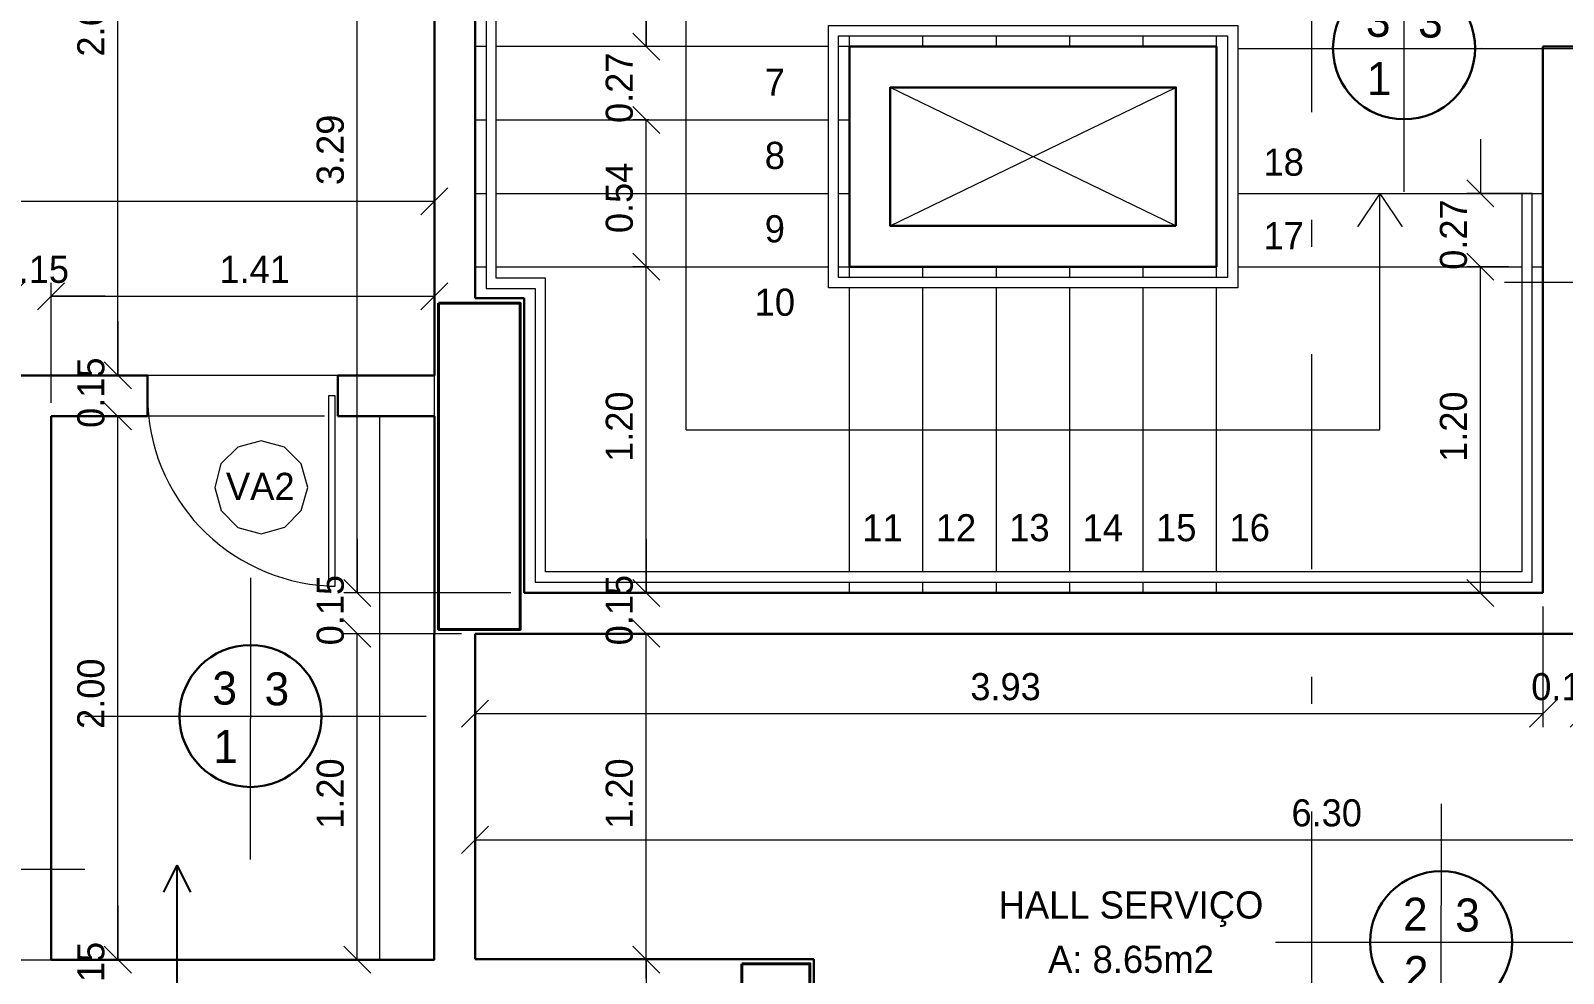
# Model space of a CAD drawing. Header units: metres. Extents: x 2.9 to 62.3, y 8 to 50.1.
# Drawn here: x 25.79 to 31.43, y 21.89 to 25.36 of the extents above; entities that cross this region are included whole.
import ezdxf
from ezdxf.enums import TextEntityAlignment as Align

# ---------------------------------------------------------------- set-up
doc = ezdxf.new("R2010")
doc.units = ezdxf.units.M
doc.header["$MEASUREMENT"] = 0
doc.linetypes.add('DGN Style 2', pattern=[0.98853, 0.593118, -0.395412])
doc.linetypes.add('DGN Style 4', pattern=[1.582636, 0.790824, -0.395412, 0.00098853, -0.395412])
doc.layers.get('Defpoints').update_dxf_attribs({"lineweight": 0})
for name, color, linetype, lineweight in [('Level 12', 7, 'Continuous', 0), ('Level 14', 7, 'Continuous', 0), ('Level 24-1', 7, 'Continuous', 0), ('Level 3', 7, 'Continuous', 0), ('Level 43', 7, 'Continuous', 0), ('Level 44', 7, 'Continuous', 0), ('Level 7', 7, 'Continuous', 0)]:
    doc.layers.add(name, color=color, linetype=linetype, lineweight=lineweight)
doc.styles.add('Style-INTL_ENGINEERING', font='INTL_ENGINEERING.shx')
doc.dimstyles.get("Standard").update_dxf_attribs({"dimtxt": 0.18, "dimasz": 0.18, "dimexe": 0.18, "dimexo": 0.0625, "dimgap": 0.09, "dimtad": 0, "dimtih": 1, "dimtoh": 1, "dimdec": 4, "dimzin": 1, "dimdsep": 46, "dimtxsty": 'Standard', "dimcen": 0, "dimadec": 0, "dimazin": 0, "dimtfac": 1, "dimtdec": 4, "dimtofl": 0, "dimtmove": 0, "dimatfit": 3, "dimfxl": 0, "dimtolj": 1, "dimtzin": 1, "dimarcsym": 0})

# ---------------------------------------------------------------- blocks, each defined once
blk = doc.blocks.new('*D81')
at = {"layer": 'Defpoints'}
for p in [(26.9902, 23.289), (27.6045, 23.289), (26.9902, 23.214), (27.4235, 23.139)]:
    blk.add_point(p, dxfattribs=at)
at = {"layer": 'Level 43', "color": 2, "linetype": 'Continuous', "lineweight": 0}
for p, q in [((26.9902, 23.4885), (26.9902, 23.289)), ((27.0399, 23.2393), (26.9404, 23.3388)), ((27.555, 23.289), (26.9407, 23.289)), ((26.9404, 23.1888), (27.0399, 23.0893)), ((27.374, 23.139), (26.9407, 23.139)), ((26.9902, 23.0961), (26.9902, 23.139))]:
    blk.add_line(p, q, dxfattribs=at)
at = {"layer": 'Level 43', "color": 2, "linetype": 'Continuous', "lineweight": 0, "style": 'Style-INTL_ENGINEERING'}
blk.add_text('0.15', height=0.0995, rotation=90, dxfattribs=at).set_placement((26.8909, 23.0961), align=Align.MIDDLE_LEFT)
blk = doc.blocks.new('_Oblique')
at = {"color": 0, "linetype": 'ByBlock', "lineweight": -2}
blk.add_line((0.5, 0.5), (-0.5, -0.5), dxfattribs=at)
blk = doc.blocks.new('*D82')
at = {"layer": 'Defpoints'}
for p in [(26.9902, 26.5746), (27.2738, 26.5746), (26.9902, 24.9318), (27.6045, 23.289)]:
    blk.add_point(p, dxfattribs=at)
at = {"layer": 'Level 43', "color": 2, "linetype": 'Continuous', "lineweight": 0}
for p, q in [((26.9404, 26.6244), (27.0399, 26.5249)), ((27.2243, 26.5746), (26.9407, 26.5746)), ((26.9902, 23.289), (26.9902, 26.5746)), ((27.0399, 23.2393), (26.9404, 23.3388)), ((27.555, 23.289), (26.9407, 23.289))]:
    blk.add_line(p, q, dxfattribs=at)
at = {"layer": 'Level 43', "color": 2, "linetype": 'Continuous', "lineweight": 0, "style": 'Style-INTL_ENGINEERING'}
blk.add_text('3.29', height=0.0995, rotation=90, dxfattribs=at).set_placement((26.8909, 24.7896), align=Align.MIDDLE_LEFT)
blk = doc.blocks.new('*D80')
at = {"layer": 'Defpoints'}
for p in [(26.9902, 23.139), (27.4235, 23.139), (26.9902, 22.539), (27.2738, 21.939)]:
    blk.add_point(p, dxfattribs=at)
at = {"layer": 'Level 43', "color": 2, "linetype": 'Continuous', "lineweight": 0}
for p, q in [((26.9404, 23.1888), (27.0399, 23.0893)), ((27.374, 23.139), (26.9407, 23.139)), ((26.9902, 21.939), (26.9902, 23.139)), ((27.0399, 21.8893), (26.9404, 21.9888)), ((27.2243, 21.939), (26.9407, 21.939))]:
    blk.add_line(p, q, dxfattribs=at)
at = {"layer": 'Level 43', "color": 2, "linetype": 'Continuous', "lineweight": 0, "style": 'Style-INTL_ENGINEERING'}
blk.add_text('1.20', height=0.0995, rotation=90, dxfattribs=at).set_placement((26.8909, 22.4211), align=Align.MIDDLE_LEFT)
blk = doc.blocks.new('*D89')
at = {"layer": 'Defpoints'}
for p in [(30.5744, 22.3806), (33.7253, 22.3806), (27.4235, 21.9391), (33.7253, 21.9391)]:
    blk.add_point(p, dxfattribs=at)
at = {"layer": 'Level 43', "color": 2, "linetype": 'Continuous', "lineweight": 0}
for p, q in [((27.3738, 22.3308), (27.4733, 22.4303)), ((27.4235, 21.9886), (27.4235, 22.4301)), ((27.4235, 22.3806), (33.7253, 22.3806)), ((33.775, 22.4303), (33.6755, 22.3308)), ((33.7253, 21.9886), (33.7253, 22.4301))]:
    blk.add_line(p, q, dxfattribs=at)
at = {"layer": 'Level 43', "color": 2, "linetype": 'Continuous', "lineweight": 0, "style": 'Style-INTL_ENGINEERING'}
blk.add_text('6.30', height=0.0995, dxfattribs=at).set_placement((30.4256, 22.4798), align=Align.MIDDLE_LEFT)
blk = doc.blocks.new('*D95')
at = {"layer": 'Defpoints'}
for p in [(24.219, 24.7299), (27.2738, 24.7299), (21.1643, 24.089), (27.2738, 21.939)]:
    blk.add_point(p, dxfattribs=at)
at = {"layer": 'Level 43', "color": 2, "linetype": 'Continuous', "lineweight": 0}
for p, q in [((21.1145, 24.6801), (21.214, 24.7796)), ((21.1643, 24.1385), (21.1643, 24.7794)), ((27.3236, 24.7796), (27.2241, 24.6801)), ((27.2738, 21.9885), (27.2738, 24.7794)), ((21.1643, 24.7299), (27.2738, 24.7299))]:
    blk.add_line(p, q, dxfattribs=at)
at = {"layer": 'Level 43', "color": 2, "linetype": 'Continuous', "lineweight": 0, "style": 'Style-INTL_ENGINEERING'}
blk.add_text('6.11', height=0.0995, dxfattribs=at).set_placement((24.1309, 24.8291), align=Align.MIDDLE_LEFT)
blk = doc.blocks.new('*D142')
at = {"layer": 'Defpoints'}
for p in [(31.3503, 23.289), (31.5003, 23.289), (31.4252, 22.8448), (31.5003, 22.8448)]:
    blk.add_point(p, dxfattribs=at)
at = {"layer": 'Level 43', "color": 2, "linetype": 'Continuous', "lineweight": 0}
for p, q in [((31.3503, 23.2395), (31.3503, 22.7953)), ((31.5003, 23.2395), (31.5003, 22.7953)), ((31.4, 22.8946), (31.3005, 22.7951)), ((31.4505, 22.7951), (31.55, 22.8946)), ((31.3073, 22.8448), (31.3503, 22.8448)), ((31.6998, 22.8448), (31.5003, 22.8448))]:
    blk.add_line(p, q, dxfattribs=at)
at = {"layer": 'Level 43', "color": 2, "linetype": 'Continuous', "lineweight": 0, "style": 'Style-INTL_ENGINEERING'}
blk.add_text('0.15', height=0.0995, dxfattribs=at).set_placement((31.3073, 22.9441), align=Align.MIDDLE_LEFT)
blk = doc.blocks.new('*D141')
at = {"layer": 'Defpoints'}
for p in [(31.3503, 23.289), (27.4235, 23.139), (29.3869, 22.8448), (31.3503, 22.8448)]:
    blk.add_point(p, dxfattribs=at)
at = {"layer": 'Level 43', "color": 2, "linetype": 'Continuous', "lineweight": 0}
for p, q in [((31.3503, 23.2395), (31.3503, 22.7953)), ((27.4235, 23.0895), (27.4235, 22.7953)), ((27.3738, 22.7951), (27.4733, 22.8946)), ((31.4, 22.8946), (31.3005, 22.7951)), ((27.4235, 22.8448), (31.3503, 22.8448))]:
    blk.add_line(p, q, dxfattribs=at)
at = {"layer": 'Level 43', "color": 2, "linetype": 'Continuous', "lineweight": 0, "style": 'Style-INTL_ENGINEERING'}
blk.add_text('3.93', height=0.0995, dxfattribs=at).set_placement((29.2447, 22.9441), align=Align.MIDDLE_LEFT)
blk = doc.blocks.new('*D149')
at = {"layer": 'Defpoints'}
for p in [(31.1203, 24.759), (31.3503, 24.759), (31.1203, 24.624), (31.2727, 24.489)]:
    blk.add_point(p, dxfattribs=at)
at = {"layer": 'Level 43', "color": 2, "linetype": 'Continuous', "lineweight": 0}
for p, q in [((31.1203, 24.9585), (31.1203, 24.759)), ((31.17, 24.7093), (31.0705, 24.8088)), ((31.3008, 24.759), (31.0708, 24.759)), ((31.0705, 24.5388), (31.17, 24.4393)), ((31.2233, 24.489), (31.0708, 24.489)), ((31.1203, 24.2895), (31.1203, 24.489))]:
    blk.add_line(p, q, dxfattribs=at)
at = {"layer": 'Level 43', "color": 2, "linetype": 'Continuous', "lineweight": 0, "style": 'Style-INTL_ENGINEERING'}
blk.add_text('0.27', height=0.0995, rotation=90, dxfattribs=at).set_placement((31.021, 24.4779), align=Align.MIDDLE_LEFT)
blk = doc.blocks.new('*D148')
at = {"layer": 'Defpoints'}
for p in [(31.1203, 24.489), (31.2727, 24.489), (31.1203, 23.889), (31.3503, 23.289)]:
    blk.add_point(p, dxfattribs=at)
at = {"layer": 'Level 43', "color": 2, "linetype": 'Continuous', "lineweight": 0}
for p, q in [((31.0705, 24.5388), (31.17, 24.4393)), ((31.2233, 24.489), (31.0708, 24.489)), ((31.1203, 23.289), (31.1203, 24.489)), ((31.17, 23.2393), (31.0705, 23.3388)), ((31.3008, 23.289), (31.0708, 23.289))]:
    blk.add_line(p, q, dxfattribs=at)
at = {"layer": 'Level 43', "color": 2, "linetype": 'Continuous', "lineweight": 0, "style": 'Style-INTL_ENGINEERING'}
blk.add_text('1.20', height=0.0995, rotation=90, dxfattribs=at).set_placement((31.021, 23.7711), align=Align.MIDDLE_LEFT)
blk = doc.blocks.new('*D163')
at = {"layer": 'Defpoints'}
for p in [(25.7893, 24.3802), (25.8643, 24.3802), (25.7143, 23.939), (25.8643, 23.939)]:
    blk.add_point(p, dxfattribs=at)
at = {"layer": 'Level 43', "color": 2, "linetype": 'Continuous', "lineweight": 0}
for p, q in [((25.764, 24.43), (25.6645, 24.3305)), ((25.7143, 23.9885), (25.7143, 24.4297)), ((25.8145, 24.3305), (25.914, 24.43)), ((25.8643, 23.9885), (25.8643, 24.4297)), ((25.6714, 24.3802), (25.7143, 24.3802)), ((26.0638, 24.3802), (25.8643, 24.3802))]:
    blk.add_line(p, q, dxfattribs=at)
at = {"layer": 'Level 43', "color": 2, "linetype": 'Continuous', "lineweight": 0, "style": 'Style-INTL_ENGINEERING'}
blk.add_text('0.15', height=0.0995, dxfattribs=at).set_placement((25.6714, 24.4795), align=Align.MIDDLE_LEFT)
blk = doc.blocks.new('*D164')
at = {"layer": 'Defpoints'}
for p in [(26.569, 24.3802), (27.2738, 24.3802), (25.8643, 23.939), (27.2738, 21.939)]:
    blk.add_point(p, dxfattribs=at)
at = {"layer": 'Level 43', "color": 2, "linetype": 'Continuous', "lineweight": 0}
for p, q in [((25.8145, 24.3305), (25.914, 24.43)), ((25.8643, 23.9885), (25.8643, 24.4297)), ((27.3236, 24.43), (27.2241, 24.3305)), ((27.2738, 21.9885), (27.2738, 24.4297)), ((25.8643, 24.3802), (27.2738, 24.3802))]:
    blk.add_line(p, q, dxfattribs=at)
at = {"layer": 'Level 43', "color": 2, "linetype": 'Continuous', "lineweight": 0, "style": 'Style-INTL_ENGINEERING'}
blk.add_text('1.41', height=0.0995, dxfattribs=at).set_placement((26.4836, 24.4795), align=Align.MIDDLE_LEFT)
blk = doc.blocks.new('P70D')
at = {"layer": 'Level 14', "color": 7, "linetype": 'Continuous', "lineweight": 13}
for p, q in [((0.035, 0.775), (0.01, 0.775)), ((0.01, 0.775), (0.01, 0.075)), ((0.035, 0.075), (0.035, 0.775)), ((0.01, 0.075), (0.035, 0.075))]:
    blk.add_line(p, q, dxfattribs=at)
blk.add_arc((0, 0.075), 0.7, 0, 87.134, dxfattribs=at)
at = {"layer": 'Level 7', "color": 7, "linetype": 'Continuous', "lineweight": 30}
for p, q in [((0, 0), (0, 0.15)), ((0.7, 0), (0.7, 0.15))]:
    blk.add_line(p, q, dxfattribs=at)
blk = doc.blocks.new('TerminatorOpen')
at = {"color": 0, "linetype": 'ByBlock', "lineweight": -2}
for q in [(-1, 0.5), (-1, 0), (-1, -0.5)]:
    blk.add_line((0, 0), q, dxfattribs=at)
blk = doc.blocks.new('*U390')
at = {"layer": 'Level 44', "color": 4, "linetype": 'Continuous', "lineweight": 0, "flags": 128}
blk.add_lwpolyline([(0.00342, 0), (0.00294, 0.00172), (0.00172, 0.00296), (0, 0.00342), (-0.00171, 0.00296), (-0.00296, 0.00172), (-0.00341, 0), (-0.00294, -0.00171), (-0.00172, -0.00295), (-0.00001, -0.00341), (0.00173, -0.00294), (0.00295, -0.00171)], close=True, dxfattribs=at)
at = {"layer": 'Level 44', "color": 4, "linetype": 'Continuous', "lineweight": 0, "style": 'Style-INTL_ENGINEERING'}
blk.add_text('VA2', height=0.001999, rotation=359.9999, dxfattribs=at).set_placement((-0.00259, -0.00093))
blk = doc.blocks.new('INDESP_1')
at = {"layer": 'Level 3', "color": 131, "linetype": 'Continuous', "lineweight": 0}
for p, q in [((0.01506, -0.01302), (0.01507, 0.01257)), ((0.00001, 0), (0.03099, 0))]:
    blk.add_line(p, q, dxfattribs=at)
at = {"layer": 'Level 3', "color": 131, "linetype": 'Continuous', "lineweight": 13}
blk.add_line((0.0221, 0), (0.02213, 0.00002), dxfattribs=at)
at = {"layer": 'Level 3', "color": 131, "linetype": 'Continuous', "lineweight": 30}
blk.add_circle((0.01505, 0.00001), 0.00645, dxfattribs=at)
at = {"layer": 'Level 3', "color": 131, "linetype": 'Continuous', "lineweight": 30, "style": 'Style-INTL_ENGINEERING'}
for s, p in [('3', (0.01159, 0.00105)), ('3', (0.01633, 0.00098)), ('1', (0.01167, -0.00425))]:
    blk.add_text(s, height=0.003, rotation=0, dxfattribs=at).set_placement(p)
blk = doc.blocks.new('INDESP_2')
at = {"layer": 'Level 3', "color": 131, "linetype": 'Continuous', "lineweight": 0}
for p, q in [((0.01506, -0.01302), (0.01507, 0.01257)), ((0.00001, 0), (0.03099, 0))]:
    blk.add_line(p, q, dxfattribs=at)
at = {"layer": 'Level 3', "color": 131, "linetype": 'Continuous', "lineweight": 13}
blk.add_line((0.0221, 0), (0.02213, 0.00002), dxfattribs=at)
at = {"layer": 'Level 3', "color": 131, "linetype": 'Continuous', "lineweight": 30}
blk.add_circle((0.01505, 0.00001), 0.00645, dxfattribs=at)
at = {"layer": 'Level 3', "color": 131, "linetype": 'Continuous', "lineweight": 30, "style": 'Style-INTL_ENGINEERING'}
for s, p in [('2', (0.01159, 0.00105)), ('3', (0.01633, 0.00098)), ('2', (0.01167, -0.00425))]:
    blk.add_text(s, height=0.003, rotation=0, dxfattribs=at).set_placement(p)
blk = doc.blocks.new('INDESP_5')
at = {"layer": 'Level 3', "color": 131, "linetype": 'Continuous', "lineweight": 0}
for p, q in [((0.01506, -0.01302), (0.01507, 0.01257)), ((0.00001, 0), (0.03099, 0))]:
    blk.add_line(p, q, dxfattribs=at)
at = {"layer": 'Level 3', "color": 131, "linetype": 'Continuous', "lineweight": 13}
blk.add_line((0.0221, 0), (0.02213, 0.00002), dxfattribs=at)
at = {"layer": 'Level 3', "color": 131, "linetype": 'Continuous', "lineweight": 30}
blk.add_circle((0.01505, 0.00001), 0.00645, dxfattribs=at)
at = {"layer": 'Level 3', "color": 131, "linetype": 'Continuous', "lineweight": 30, "style": 'Style-INTL_ENGINEERING'}
for s, p in [('2', (0.01159, 0.00105)), ('4', (0.01633, 0.00098)), ('2', (0.01167, -0.00425))]:
    blk.add_text(s, height=0.003, rotation=0, dxfattribs=at).set_placement(p)
blk = doc.blocks.new('*D454')
at = {"layer": 'Defpoints'}
for p in [(26.1099, 21.939), (27.2738, 21.939), (26.1099, 21.864), (27.5145, 21.789)]:
    blk.add_point(p, dxfattribs=at)
at = {"layer": 'Level 43', "color": 2, "linetype": 'Continuous', "lineweight": 0}
for p, q in [((26.1099, 22.1385), (26.1099, 21.939)), ((26.1596, 21.8893), (26.0601, 21.9888)), ((27.2243, 21.939), (26.0604, 21.939)), ((26.0601, 21.8388), (26.1596, 21.7393)), ((27.465, 21.789), (26.0604, 21.789)), ((26.1099, 21.7461), (26.1099, 21.789))]:
    blk.add_line(p, q, dxfattribs=at)
at = {"layer": 'Level 43', "color": 2, "linetype": 'Continuous', "lineweight": 0, "style": 'Style-INTL_ENGINEERING'}
blk.add_text('0.15', height=0.0995, rotation=90, dxfattribs=at).set_placement((26.0106, 21.7461), align=Align.MIDDLE_LEFT)
blk = doc.blocks.new('*D455')
at = {"layer": 'Defpoints'}
for p in [(26.1099, 23.939), (26.919, 23.939), (26.1099, 22.939), (27.2738, 21.939)]:
    blk.add_point(p, dxfattribs=at)
at = {"layer": 'Level 43', "color": 2, "linetype": 'Continuous', "lineweight": 0}
for p, q in [((26.0601, 23.9888), (26.1596, 23.8893)), ((26.8695, 23.939), (26.0604, 23.939)), ((26.1099, 21.939), (26.1099, 23.939)), ((26.1596, 21.8893), (26.0601, 21.9888)), ((27.2243, 21.939), (26.0604, 21.939))]:
    blk.add_line(p, q, dxfattribs=at)
at = {"layer": 'Level 43', "color": 2, "linetype": 'Continuous', "lineweight": 0, "style": 'Style-INTL_ENGINEERING'}
blk.add_text('2.00', height=0.0995, rotation=90, dxfattribs=at).set_placement((26.0106, 22.7886), align=Align.MIDDLE_LEFT)
blk = doc.blocks.new('*D456')
at = {"layer": 'Defpoints'}
for p in [(26.1099, 24.089), (27.1735, 24.089), (26.1099, 24.014), (26.919, 23.939)]:
    blk.add_point(p, dxfattribs=at)
at = {"layer": 'Level 43', "color": 2, "linetype": 'Continuous', "lineweight": 0}
for p, q in [((26.1099, 24.2885), (26.1099, 24.089)), ((26.1596, 24.0393), (26.0601, 24.1388)), ((27.124, 24.089), (26.0604, 24.089)), ((26.0601, 23.9888), (26.1596, 23.8893)), ((26.8695, 23.939), (26.0604, 23.939)), ((26.1099, 23.8961), (26.1099, 23.939))]:
    blk.add_line(p, q, dxfattribs=at)
at = {"layer": 'Level 43', "color": 2, "linetype": 'Continuous', "lineweight": 0, "style": 'Style-INTL_ENGINEERING'}
blk.add_text('0.15', height=0.0995, rotation=90, dxfattribs=at).set_placement((26.0106, 23.8961), align=Align.MIDDLE_LEFT)
blk = doc.blocks.new('*D457')
at = {"layer": 'Defpoints'}
for p in [(26.1099, 26.7246), (27.2738, 26.7246), (26.1099, 25.4068), (27.1735, 24.089)]:
    blk.add_point(p, dxfattribs=at)
at = {"layer": 'Level 43', "color": 2, "linetype": 'Continuous', "lineweight": 0}
for p, q in [((26.0601, 26.7744), (26.1596, 26.6749)), ((27.2243, 26.7246), (26.0604, 26.7246)), ((26.1099, 24.089), (26.1099, 26.7246)), ((26.1596, 24.0393), (26.0601, 24.1388)), ((27.124, 24.089), (26.0604, 24.089))]:
    blk.add_line(p, q, dxfattribs=at)
at = {"layer": 'Level 43', "color": 2, "linetype": 'Continuous', "lineweight": 0, "style": 'Style-INTL_ENGINEERING'}
blk.add_text('2.64', height=0.0995, rotation=90, dxfattribs=at).set_placement((26.0106, 25.2623), align=Align.MIDDLE_LEFT)
blk = doc.blocks.new('*D465')
at = {"layer": 'Defpoints'}
for p in [(28.053, 21.939), (28.3145, 21.939), (28.053, 21.7241), (28.6545, 21.459)]:
    blk.add_point(p, dxfattribs=at)
at = {"layer": 'Level 43', "color": 2, "linetype": 'Continuous', "lineweight": 0}
for p, q in [((28.0032, 21.9888), (28.1027, 21.8893)), ((28.265, 21.939), (28.0035, 21.939)), ((28.053, 21.8702), (28.053, 21.939)), ((28.053, 21.939), (28.053, 21.459)), ((28.1027, 21.4093), (28.0032, 21.5088)), ((28.605, 21.459), (28.0035, 21.459))]:
    blk.add_line(p, q, dxfattribs=at)
at = {"layer": 'Level 43', "color": 2, "linetype": 'Continuous', "lineweight": 0, "style": 'Style-INTL_ENGINEERING'}
blk.add_text('0.48', height=0.0995, rotation=90, dxfattribs=at).set_placement((27.9537, 21.578), align=Align.MIDDLE_LEFT)
blk = doc.blocks.new('*D466')
at = {"layer": 'Defpoints'}
for p in [(27.4235, 23.139), (28.053, 23.139), (28.053, 22.539), (28.3145, 21.939)]:
    blk.add_point(p, dxfattribs=at)
at = {"layer": 'Level 43', "color": 2, "linetype": 'Continuous', "lineweight": 0}
for p, q in [((28.0032, 23.1888), (28.1027, 23.0893)), ((27.473, 23.139), (28.1025, 23.139)), ((28.053, 21.939), (28.053, 23.139)), ((28.1027, 21.8893), (28.0032, 21.9888)), ((28.265, 21.939), (28.0035, 21.939))]:
    blk.add_line(p, q, dxfattribs=at)
at = {"layer": 'Level 43', "color": 2, "linetype": 'Continuous', "lineweight": 0, "style": 'Style-INTL_ENGINEERING'}
blk.add_text('1.20', height=0.0995, rotation=90, dxfattribs=at).set_placement((27.9537, 22.4211), align=Align.MIDDLE_LEFT)
blk = doc.blocks.new('*D467')
at = {"layer": 'Defpoints'}
for p in [(27.6045, 23.289), (28.053, 23.289), (28.053, 23.214), (27.4235, 23.139)]:
    blk.add_point(p, dxfattribs=at)
at = {"layer": 'Level 43', "color": 2, "linetype": 'Continuous', "lineweight": 0}
for p, q in [((28.053, 23.4885), (28.053, 23.289)), ((28.1027, 23.2393), (28.0032, 23.3388)), ((27.654, 23.289), (28.1025, 23.289)), ((28.0032, 23.1888), (28.1027, 23.0893)), ((27.473, 23.139), (28.1025, 23.139)), ((28.053, 23.0961), (28.053, 23.139))]:
    blk.add_line(p, q, dxfattribs=at)
at = {"layer": 'Level 43', "color": 2, "linetype": 'Continuous', "lineweight": 0, "style": 'Style-INTL_ENGINEERING'}
blk.add_text('0.15', height=0.0995, rotation=90, dxfattribs=at).set_placement((27.9537, 23.0961), align=Align.MIDDLE_LEFT)
blk = doc.blocks.new('*D468')
at = {"layer": 'Defpoints'}
for p in [(28.053, 24.489), (28.112, 24.489), (28.053, 23.889), (27.6045, 23.289)]:
    blk.add_point(p, dxfattribs=at)
at = {"layer": 'Level 43', "color": 2, "linetype": 'Continuous', "lineweight": 0}
for p, q in [((28.0032, 24.5388), (28.1027, 24.4393)), ((28.0625, 24.489), (28.0035, 24.489)), ((28.053, 23.289), (28.053, 24.489)), ((28.1027, 23.2393), (28.0032, 23.3388)), ((27.654, 23.289), (28.1025, 23.289))]:
    blk.add_line(p, q, dxfattribs=at)
at = {"layer": 'Level 43', "color": 2, "linetype": 'Continuous', "lineweight": 0, "style": 'Style-INTL_ENGINEERING'}
blk.add_text('1.20', height=0.0995, rotation=90, dxfattribs=at).set_placement((27.9537, 23.7711), align=Align.MIDDLE_LEFT)
blk = doc.blocks.new('*D469')
at = {"layer": 'Defpoints'}
for p in [(28.053, 25.029), (28.112, 25.029), (28.053, 24.759), (28.112, 24.489)]:
    blk.add_point(p, dxfattribs=at)
at = {"layer": 'Level 43', "color": 2, "linetype": 'Continuous', "lineweight": 0}
for p, q in [((28.0032, 25.0788), (28.1027, 24.9793)), ((28.0625, 25.029), (28.0035, 25.029)), ((28.053, 24.489), (28.053, 25.029)), ((28.1027, 24.4393), (28.0032, 24.5388)), ((28.0625, 24.489), (28.0035, 24.489))]:
    blk.add_line(p, q, dxfattribs=at)
at = {"layer": 'Level 43', "color": 2, "linetype": 'Continuous', "lineweight": 0, "style": 'Style-INTL_ENGINEERING'}
blk.add_text('0.54', height=0.0995, rotation=90, dxfattribs=at).set_placement((27.9537, 24.6129), align=Align.MIDDLE_LEFT)
blk = doc.blocks.new('*D470')
at = {"layer": 'Defpoints'}
for p in [(28.053, 25.299), (28.112, 25.299), (28.053, 25.164), (28.112, 25.029)]:
    blk.add_point(p, dxfattribs=at)
at = {"layer": 'Level 43', "color": 2, "linetype": 'Continuous', "lineweight": 0}
for p, q in [((28.053, 25.4985), (28.053, 25.299)), ((28.1027, 25.2493), (28.0032, 25.3488)), ((28.0625, 25.299), (28.0035, 25.299)), ((28.0032, 25.0788), (28.1027, 24.9793)), ((28.0625, 25.029), (28.0035, 25.029)), ((28.053, 24.8295), (28.053, 25.029))]:
    blk.add_line(p, q, dxfattribs=at)
at = {"layer": 'Level 43', "color": 2, "linetype": 'Continuous', "lineweight": 0, "style": 'Style-INTL_ENGINEERING'}
blk.add_text('0.27', height=0.0995, rotation=90, dxfattribs=at).set_placement((27.9537, 25.0179), align=Align.MIDDLE_LEFT)
blk = doc.blocks.new('*D471')
at = {"layer": 'Defpoints'}
for p in [(28.053, 26.5746), (28.3045, 26.5746), (28.053, 25.9368), (28.112, 25.299)]:
    blk.add_point(p, dxfattribs=at)
at = {"layer": 'Level 43', "color": 2, "linetype": 'Continuous', "lineweight": 0}
for p, q in [((28.0032, 26.6244), (28.1027, 26.5249)), ((28.255, 26.5746), (28.0035, 26.5746)), ((28.053, 25.299), (28.053, 26.5746)), ((28.1027, 25.2493), (28.0032, 25.3488)), ((28.0625, 25.299), (28.0035, 25.299))]:
    blk.add_line(p, q, dxfattribs=at)
at = {"layer": 'Level 43', "color": 2, "linetype": 'Continuous', "lineweight": 0, "style": 'Style-INTL_ENGINEERING'}
blk.add_text('1.28', height=0.0995, rotation=90, dxfattribs=at).set_placement((27.9537, 25.8232), align=Align.MIDDLE_LEFT)

msp = doc.modelspace()

# ---------------------------------------------------------------- linework, layer by layer
at = {"layer": 'Level 24-1', "color": 7, "linetype": 'DGN Style 2', "lineweight": 0, "flags": 128}
msp.add_lwpolyline([(33.7253, 21.9391), (38.0346, 21.939), (38.0346, 22.689), (46.8646, 22.689), (46.8646, 21.289), (50.6245, 21.289), (50.6245, 14.579), (49.9246, 14.579), (49.9246, 14.079), (49.3745, 13.529), (39.8467, 13.529), (39.2267, 12.909), (31.9114, 12.909), (31.6938, 13.1263), (29.3053, 13.1263), (29.0877, 12.909), (21.7724, 12.909), (21.1524, 13.529), (11.6245, 13.529), (11.0746, 14.079), (11.0746, 14.579), (10.3745, 14.579), (10.3745, 21.289), (14.1346, 21.289), (14.1346, 22.689), (22.9645, 22.689), (22.9645, 21.939), (27.2738, 21.939), (27.2738, 26.7246), (33.7241, 26.7246), (33.7253, 21.9391)], dxfattribs=at)
at = {"layer": 'Level 43', "color": 3, "linetype": 'DGN Style 4', "lineweight": 0}
msp.add_line((30.4996, 27.5301), (30.4996, 11.4338), dxfattribs=at)
at = {"layer": 'Level 43', "color": 7, "linetype": 'Continuous', "lineweight": 30}
for p, q in [((27.2738, 24.089), (27.2738, 26.7246)), ((27.4238, 24.373), (27.4238, 25.6946)), ((31.3503, 25.299), (31.7003, 25.299)), ((31.3503, 23.289), (31.3503, 25.299)), ((27.6045, 24.373), (27.4238, 24.373)), ((27.6045, 23.289), (27.6045, 24.373)), ((27.2738, 23.139), (27.2738, 23.939)), ((31.3503, 23.289), (27.6045, 23.289)), ((27.4235, 23.139), (31.7002, 23.139)), ((27.4235, 21.9413), (28.6695, 21.9413)), ((28.6695, 21.9413), (28.6695, 21.609))]:
    msp.add_line(p, q, dxfattribs=at)
at = {"layer": 'Level 43', "color": 230, "linetype": 'Continuous', "lineweight": 0}
for p, q in [((28.2003, 23.889), (28.2003, 25.899)), ((28.8002, 25.299), (28.8002, 25.339)), ((29.0703, 25.299), (29.0703, 25.339)), ((29.3403, 25.299), (29.3403, 25.339)), ((29.6103, 25.299), (29.6103, 25.339)), ((29.8803, 25.299), (29.8803, 25.339)), ((30.1502, 25.299), (30.1502, 25.339)), ((27.4638, 25.299), (27.4238, 25.299)), ((28.7228, 25.299), (27.5013, 25.299)), ((28.8002, 25.299), (28.7602, 25.299)), ((27.4238, 25.029), (27.4638, 25.029)), ((27.5013, 25.029), (28.7228, 25.029)), ((28.7602, 25.029), (28.8002, 25.029)), ((27.4238, 24.759), (27.4638, 24.759)), ((27.5013, 24.759), (28.7228, 24.759)), ((28.7602, 24.759), (28.8002, 24.759)), ((30.2278, 24.759), (31.3503, 24.759)), ((30.7503, 24.759), (30.6679, 24.6357)), ((30.7503, 23.889), (30.7503, 24.759)), ((30.7503, 24.759), (30.8326, 24.6357)), ((27.4238, 24.489), (27.4638, 24.489)), ((27.5013, 24.489), (28.7228, 24.489)), ((28.7602, 24.489), (28.8002, 24.489)), ((28.8002, 24.449), (28.8002, 24.489)), ((29.0703, 24.449), (29.0703, 24.489)), ((29.3403, 24.449), (29.3403, 24.489)), ((29.6103, 24.449), (29.6103, 24.489)), ((29.8803, 24.449), (29.8803, 24.489)), ((30.1502, 24.449), (30.1502, 24.489)), ((30.2278, 24.489), (31.2727, 24.489)), ((30.2278, 24.489), (31.2727, 24.489)), ((31.3103, 24.489), (31.3503, 24.489)), ((31.3103, 24.489), (31.3503, 24.489)), ((28.8002, 23.3665), (28.8002, 24.4115)), ((29.0703, 23.3665), (29.0703, 24.4115)), ((29.3403, 23.3665), (29.3403, 24.4115)), ((29.6103, 23.3665), (29.6103, 24.4115)), ((29.8803, 23.3665), (29.8803, 24.4115)), ((30.1502, 23.3665), (30.1502, 24.4115)), ((28.2003, 23.889), (30.7503, 23.889)), ((28.8002, 23.289), (28.8002, 23.329)), ((29.0703, 23.289), (29.0703, 23.329)), ((29.3403, 23.289), (29.3403, 23.329)), ((29.6103, 23.289), (29.6103, 23.329)), ((29.8803, 23.289), (29.8803, 23.329)), ((30.1502, 23.289), (30.1502, 23.329))]:
    msp.add_line(p, q, dxfattribs=at)
at = {"layer": 'Level 43', "color": 7, "linetype": 'Continuous', "lineweight": 0}
for p, q in [((30.0003, 24.639), (28.9503, 25.149)), ((28.9503, 24.639), (30.0003, 25.149))]:
    msp.add_line(p, q, dxfattribs=at)
at = {"layer": 'Level 43', "color": 171, "linetype": 'Continuous', "lineweight": 13, "flags": 128}
for points in [[(30.1502, 26.5346), (28.3445, 26.5346), (28.3445, 26.4546), (27.5445, 26.4546), (27.5445, 25.6546), (27.4638, 25.6546), (27.4638, 24.4096), (27.6445, 24.4096), (27.6445, 23.329), (31.3103, 23.329), (31.3103, 24.759), (31.2727, 24.759), (31.2727, 23.3665), (27.682, 23.3665), (27.682, 24.4471), (27.5013, 24.4471), (27.5013, 25.6171), (27.582, 25.6171), (27.582, 26.4171), (28.382, 26.4171), (28.382, 26.4971), (30.1502, 26.4971)], [(30.2278, 24.4115), (28.7228, 24.4115), (28.7228, 25.3765), (30.2278, 25.3765)], [(30.1902, 24.449), (28.7602, 24.449), (28.7602, 25.339), (30.1902, 25.339)]]:
    msp.add_lwpolyline(points, close=True, dxfattribs=at)
at = {"layer": 'Level 43', "color": 7, "linetype": 'Continuous', "lineweight": 30, "flags": 128}
for points in [[(30.1502, 24.489), (28.8002, 24.489), (28.8002, 25.299), (30.1502, 25.299)], [(30.0003, 24.639), (28.9503, 24.639), (28.9503, 25.149), (30.0003, 25.149)]]:
    msp.add_lwpolyline(points, close=True, dxfattribs=at)
at = {"layer": 'Level 43', "color": 131, "linetype": 'Continuous', "lineweight": 40, "flags": 128}
for points in [[(27.2895, 24.3546), (27.5895, 24.3546), (27.5895, 23.1546), (27.2895, 23.1546)], [(28.4045, 21.9246), (28.6545, 21.9246), (28.6545, 19.4046), (28.4045, 19.4046)]]:
    msp.add_lwpolyline(points, close=True, dxfattribs=at)
at = {"layer": 'Level 7', "color": 7, "linetype": 'Continuous', "lineweight": 30}
for p, q in [((26.219, 24.089), (25.6643, 24.089)), ((27.2738, 24.089), (26.919, 24.089)), ((26.219, 23.939), (25.8643, 23.939)), ((25.8643, 21.939), (25.8643, 23.939)), ((27.2738, 23.939), (26.919, 23.939)), ((27.2735, 23.139), (27.2735, 21.9391)), ((27.4235, 23.139), (27.4235, 21.9413)), ((27.2735, 21.939), (25.8643, 21.939))]:
    msp.add_line(p, q, dxfattribs=at)
at = {"layer": 'Level 7', "color": 7, "linetype": 'Continuous', "lineweight": 0}
msp.add_line((26.919, 24.089), (26.219, 24.089), dxfattribs=at)
at = {"layer": 'Level 7', "color": 7, "linetype": 'Continuous', "lineweight": 13}
msp.add_line((27.0738, 21.939), (27.0738, 23.939), dxfattribs=at)

# ---------------------------------------------------------------- block references
at = {"layer": 'Level 3', "color": 131, "linetype": 'Continuous', "lineweight": 30, "xscale": 40.50002794240174, "yscale": 40.50002794240174, "zscale": 40.50002794240174, "rotation": 0.0006587766262007}
for name, p in [('INDESP_1', (30.2299, 25.2925)), ('INDESP_1', (31.2083, 24.432)), ('INDESP_1', (25.9881, 22.8356)), ('INDESP_5', (24.7332, 22.2726)), ('INDESP_2', (30.3663, 22.0035))]:
    msp.add_blockref(name, p, dxfattribs=at)
at = {"layer": 'Level 44', "color": 4, "linetype": 'Continuous', "lineweight": 0, "xscale": 50.00000000487893, "yscale": 50.00000000487893, "zscale": 50.00000000487893, "rotation": 0.0008004141529982}
msp.add_blockref('*U390', (26.6369, 23.6774), dxfattribs=at)
at = {"layer": 'Level 7', "color": 7, "linetype": 'Continuous', "lineweight": 30, "rotation": 180}
msp.add_blockref('P70D', (26.919, 24.089), dxfattribs=at)

# ---------------------------------------------------------------- texts
at = {"layer": 'Level 12', "color": 2, "linetype": 'Continuous', "lineweight": 13, "attachment_point": 5, "line_spacing_factor": 1.200006, "style": 'Style-INTL_ENGINEERING'}
for s, insert, char_height in [('7\\P', (28.5258, 25.168), 0.1), ('8\\P', (28.5258, 24.898), 0.1), ('18\\P', (30.3967, 24.8733), 0.1), ('9\\P', (28.5258, 24.628), 0.1), ('17\\P', (30.3967, 24.6033), 0.1), ('10\\P', (28.5258, 24.358), 0.1), ('11\\P', (28.9218, 23.5286), 0.1), ('12\\P', (29.1918, 23.5286), 0.1), ('13\\P', (29.4618, 23.5286), 0.1), ('14\\P', (29.7318, 23.5286), 0.1), ('15\\P', (30.0018, 23.5286), 0.1), ('16\\P', (30.2718, 23.5286), 0.1), ('HALL SERVIÇO\\PA: 8.65m2\\P', (29.8354, 22.0402), 0.099999)]:
    msp.add_mtext(s, dxfattribs=dict(at, insert=insert, char_height=char_height))

# ---------------------------------------------------------------- dimensions: what is measured, and where the dimension line sits
at = {"layer": 'Level 43', "color": 2, "linetype": 'Continuous', "lineweight": 0}
for base, p1, p2, picture, middle in [((26.1099, 26.7246), (27.1735, 24.089), (27.2738, 26.7246), '*D457', (26.1099, 25.4068)), ((26.9902, 26.5746), (27.6045, 23.289), (27.2738, 26.5746), '*D82', (26.9902, 24.9318)), ((28.053, 26.5746), (28.112, 25.299), (28.3045, 26.5746), '*D471', (28.053, 25.9368)), ((28.053, 25.299), (28.112, 25.029), (28.112, 25.299), '*D470', (28.053, 25.164)), ((28.053, 25.029), (28.112, 24.489), (28.112, 25.029), '*D469', (28.053, 24.759)), ((31.1203, 24.759), (31.2727, 24.489), (31.3503, 24.759), '*D149', (31.1203, 24.624)), ((28.053, 24.489), (27.6045, 23.289), (28.112, 24.489), '*D468', (28.053, 23.889)), ((31.1203, 24.489), (31.3503, 23.289), (31.2727, 24.489), '*D148', (31.1203, 23.889)), ((26.1099, 23.939), (27.2738, 21.939), (26.919, 23.939), '*D455', (26.1099, 22.939)), ((26.9902, 23.139), (27.2738, 21.939), (27.4235, 23.139), '*D80', (26.9902, 22.539)), ((28.053, 23.139), (28.3145, 21.939), (27.4235, 23.139), '*D466', (28.053, 22.539))]:
    dim = msp.add_linear_dim(base=base, p1=p1, p2=p2, angle=90, dimstyle='Standard', override={"dimtxt": 0.0995, "dimasz": 0.0995, "dimexe": 0.0495, "dimexo": 0.0495, "dimgap": 0.0495, "dimtad": 1, "dimtih": 0, "dimtoh": 0, "dimdec": 2, "dimzin": 3, "dimtxsty": 'Style-INTL_ENGINEERING', "dimblk": 'Oblique', "dimclre": 2, "dimtdec": 2, "dimatfit": 1, "dimfrac": 2, "dimtolj": 0, "dimtzin": 3, "dimlwe": 0}, dxfattribs=at)
    dim.commit()
    dim.dimension.update_dxf_attribs({"geometry": picture, "text_midpoint": middle})
for base, p1, p2, picture, middle in [((27.2738, 24.7299), (21.1643, 24.089), (27.2738, 21.939), '*D95', (24.219, 24.7299)), ((27.2738, 24.3802), (25.8643, 23.939), (27.2738, 21.939), '*D164', (26.569, 24.3802)), ((31.3503, 22.8448), (27.4235, 23.139), (31.3503, 23.289), '*D141', (29.3869, 22.8448)), ((33.7253, 22.3806), (27.4235, 21.9391), (33.7253, 21.9391), '*D89', (30.5744, 22.3806))]:
    dim = msp.add_linear_dim(base=base, p1=p1, p2=p2, dimstyle='Standard', override={"dimtxt": 0.0995, "dimasz": 0.0995, "dimexe": 0.0495, "dimexo": 0.0495, "dimgap": 0.0495, "dimtad": 1, "dimtih": 0, "dimtoh": 0, "dimdec": 2, "dimzin": 3, "dimtxsty": 'Style-INTL_ENGINEERING', "dimblk": 'Oblique', "dimclre": 2, "dimtdec": 2, "dimatfit": 1, "dimfrac": 2, "dimtolj": 0, "dimtzin": 3, "dimlwe": 0}, dxfattribs=at)
    dim.commit()
    dim.dimension.update_dxf_attribs({"geometry": picture, "text_midpoint": middle})
for base, p1, p2, picture, middle in [((25.8643, 24.3802), (25.7143, 23.939), (25.8643, 23.939), '*D163', (25.7893, 24.3802)), ((31.5003, 22.8448), (31.3503, 23.289), (31.5003, 23.289), '*D142', (31.4252, 22.8448))]:
    dim = msp.add_linear_dim(base=base, p1=p1, p2=p2, dimstyle='Standard', override={"dimtxt": 0.0995, "dimasz": 0.0995, "dimexe": 0.0495, "dimexo": 0.0495, "dimgap": 0.0495, "dimtad": 1, "dimtih": 0, "dimtoh": 0, "dimdec": 2, "dimzin": 3, "dimtxsty": 'Style-INTL_ENGINEERING', "dimblk": 'Oblique', "dimclre": 2, "dimtdec": 2, "dimatfit": 1, "dimfrac": 2, "dimtolj": 0, "dimtzin": 3, "dimlwe": 0}, dxfattribs=at)
    dim.commit()
    dim.dimension.update_dxf_attribs({"geometry": picture, "text_midpoint": middle, "dimtype": 160})
for base, p1, p2, picture, middle in [((26.1099, 24.089), (26.919, 23.939), (27.1735, 24.089), '*D456', (26.1099, 24.014)), ((26.9902, 23.289), (27.4235, 23.139), (27.6045, 23.289), '*D81', (26.9902, 23.214)), ((28.053, 23.289), (27.4235, 23.139), (27.6045, 23.289), '*D467', (28.053, 23.214)), ((26.1099, 21.939), (27.5145, 21.789), (27.2738, 21.939), '*D454', (26.1099, 21.864)), ((28.053, 21.939), (28.6545, 21.459), (28.3145, 21.939), '*D465', (28.053, 21.7241))]:
    dim = msp.add_linear_dim(base=base, p1=p1, p2=p2, angle=90, dimstyle='Standard', override={"dimtxt": 0.0995, "dimasz": 0.0995, "dimexe": 0.0495, "dimexo": 0.0495, "dimgap": 0.0495, "dimtad": 1, "dimtih": 0, "dimtoh": 0, "dimdec": 2, "dimzin": 3, "dimtxsty": 'Style-INTL_ENGINEERING', "dimblk": 'Oblique', "dimclre": 2, "dimtdec": 2, "dimatfit": 1, "dimfrac": 2, "dimtolj": 0, "dimtzin": 3, "dimlwe": 0}, dxfattribs=at)
    dim.commit()
    dim.dimension.update_dxf_attribs({"geometry": picture, "text_midpoint": middle, "dimtype": 160})

# ---------------------------------------------------------------- leaders
at = {"layer": 'Level 12', "color": 2, "linetype": 'Continuous', "lineweight": 13}
msp.add_leader([(26.3272, 22.2874), (26.3272, 21.3534)], dimstyle='Standard', override={"dimtxt": 0.0995, "dimasz": 0.0995, "dimgap": 0, "dimtad": 1, "dimtxsty": 'Style-INTL_ENGINEERING', "dimldrblk": 'TerminatorOpen'}, dxfattribs=at)

doc.saveas('drawing.dxf')
